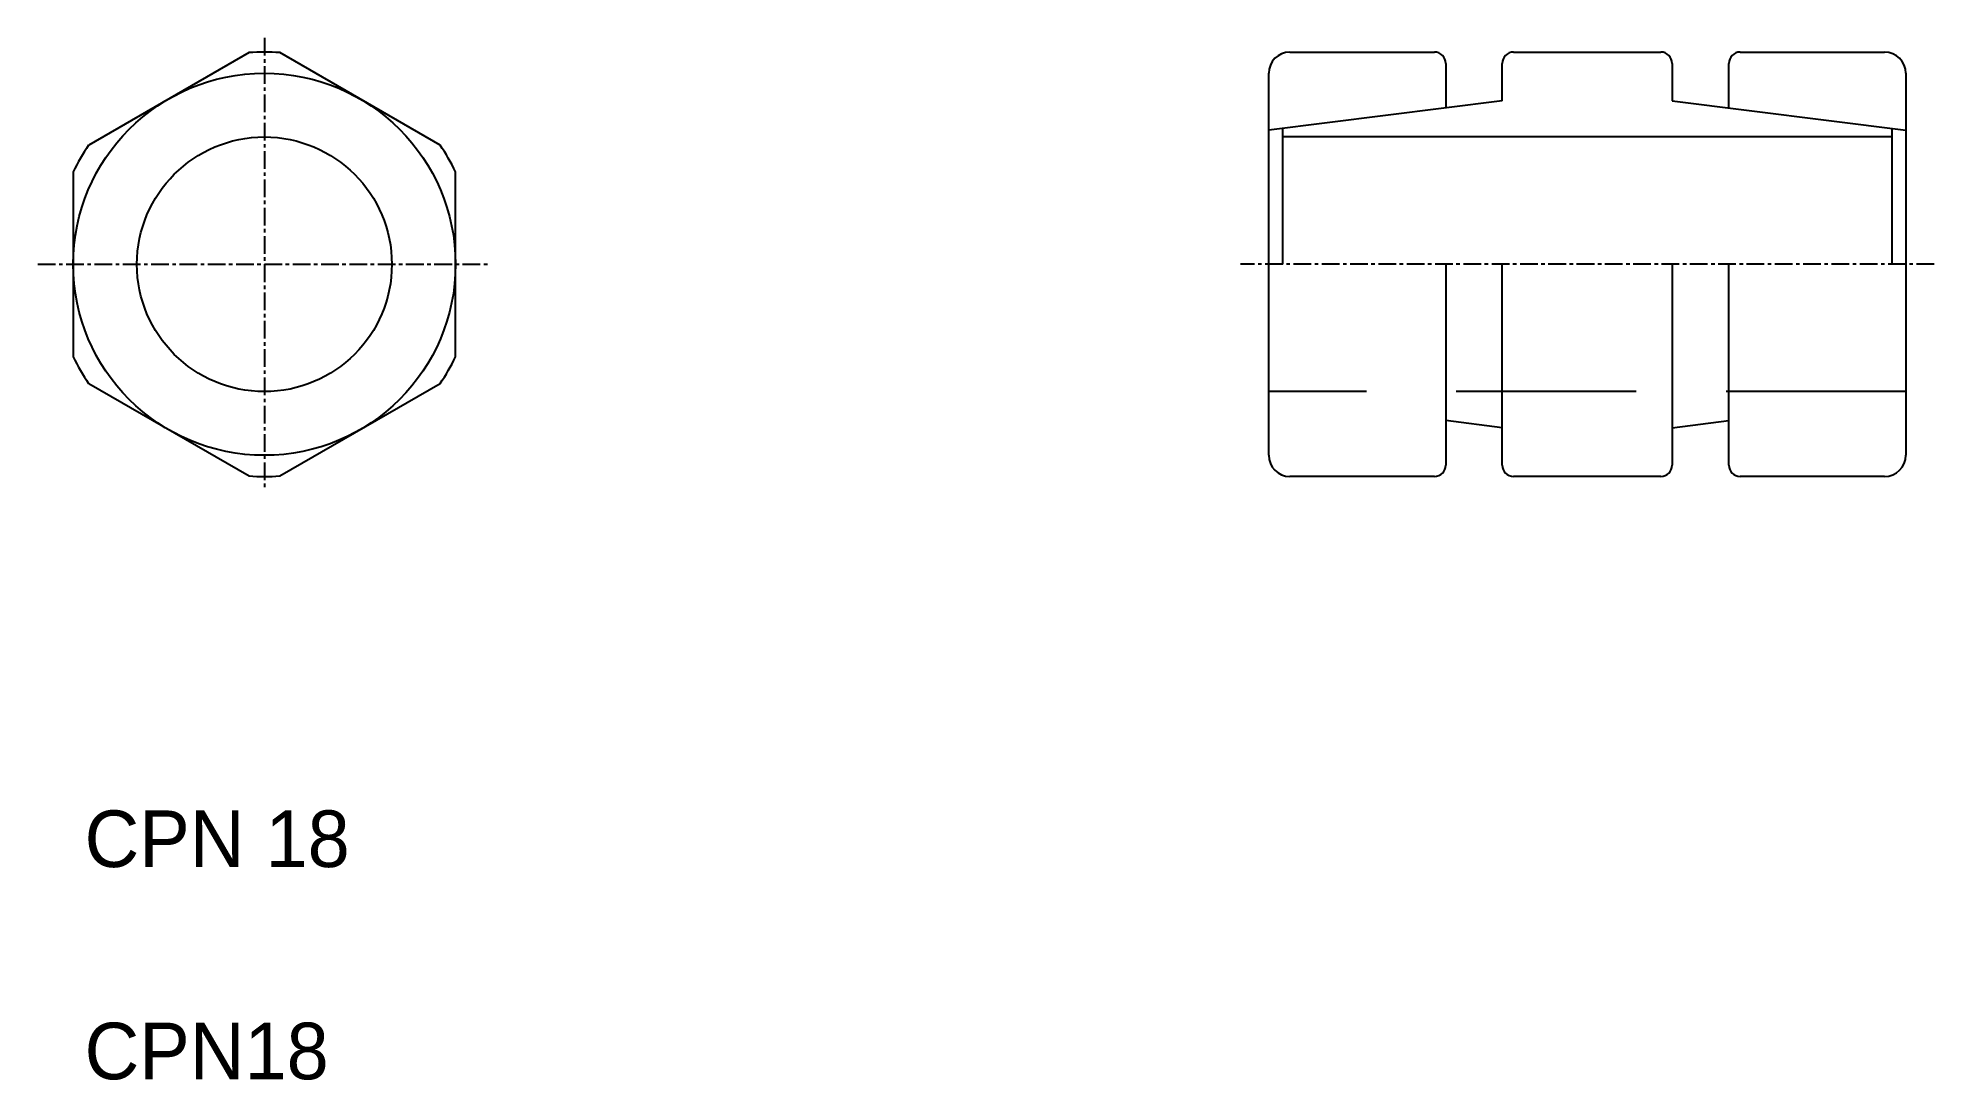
# Model space of a CAD drawing. Extents: x 150 to 284, y 144 to 218.
import ezdxf

# ---------------------------------------------------------------- set-up
doc = ezdxf.new("R2010")
doc.units = 0
doc.linetypes.add('CENTER', pattern=[2, 1.25, -0.25, 0.25, -0.25])
doc.linetypes.add('DASHED', pattern=[19.05, 12.7, -6.35])
doc.layers.get('0').update_dxf_attribs({"linetype": 'CONTINUOUS'})
doc.layers.add('CENTER', color=1, linetype='CENTER')

msp = doc.modelspace()

# ---------------------------------------------------------------- linework, layer by layer
for p, q in [((238.63, 217.15), (248.83, 217.15)), ((254.43, 217.15), (264.83, 217.15)), ((270.43, 217.15), (280.63, 217.15)), ((237.13, 188.65), (237.13, 215.65)), ((249.63, 216.35), (249.63, 213.2)), ((253.63, 213.7), (253.63, 216.35)), ((265.63, 216.35), (265.63, 213.7)), ((269.63, 213.2), (269.63, 216.35)), ((282.13, 215.65), (282.13, 188.65)), ((238.13, 202.15), (238.13, 211.77)), ((281.13, 211.77), (281.13, 202.15)), ((281.13, 211.15), (238.13, 211.15)), ((249.63, 202.15), (249.63, 187.95)), ((253.63, 187.95), (253.63, 202.15)), ((265.63, 202.15), (265.63, 187.95)), ((269.63, 187.95), (269.63, 202.15)), ((251.63, 190.85), (251.63, 190.85)), ((252.63, 190.73), (252.63, 190.73)), ((248.83, 187.15), (238.63, 187.15)), ((264.83, 187.15), (254.43, 187.15)), ((280.63, 187.15), (270.43, 187.15))]:
    msp.add_line(p, q)
at = {"linetype": 'CONTINUOUS'}
for p, q in [((253.63, 213.7), (237.13, 211.64)), ((265.63, 213.7), (282.13, 211.64)), ((253.63, 190.6), (249.63, 191.1)), ((265.63, 190.6), (269.63, 191.1))]:
    msp.add_line(p, q, dxfattribs=at)
at = {"color": 3, "linetype": 'DASHED'}
msp.add_line((282.13, 193.15), (237.13, 193.15), dxfattribs=at)
for points in [[(165.12, 217.11), (153.79, 210.58)], [(178.62, 210.58), (167.29, 217.11)], [(152.7, 208.69), (152.7, 195.61)], [(179.7, 195.61), (179.7, 208.69)], [(153.79, 193.73), (165.12, 187.19)], [(167.29, 187.19), (178.62, 193.73)]]:
    msp.add_lwpolyline(points)
at = {"linetype": 'CONTINUOUS'}
for radius in [13.5, 9]:
    msp.add_circle((166.2, 202.15), radius, dxfattribs=at)
for centre, radius, start, end in [((166.2, 202.15), 15, 85.8419, 94.1581), ((238.63, 215.65), 1.5, 90, 180), ((248.83, 216.35), 0.8, 0, 90), ((254.43, 216.35), 0.8, 90, 180), ((264.83, 216.35), 0.8, 0, 90), ((270.43, 216.35), 0.8, 90, 180), ((280.63, 215.65), 1.5, 0, 90), ((166.2, 202.15), 15, 145.8419, 154.1581), ((166.2, 202.15), 15, 25.8419, 34.1581), ((166.2, 202.15), 15, 205.8419, 214.1581), ((166.2, 202.15), 15, 325.8419, 334.1581), ((238.63, 188.65), 1.5, 180, 270), ((248.83, 187.95), 0.8, 270, 0), ((254.43, 187.95), 0.8, 180, 270), ((264.83, 187.95), 0.8, 270, 0), ((270.43, 187.95), 0.8, 180, 270), ((280.63, 188.65), 1.5, 270, 0), ((166.2, 202.15), 15, 265.8419, 274.1581)]:
    msp.add_arc(centre, radius, start, end)
at = {"layer": 'CENTER', "color": 1, "linetype": 'CENTER'}
for p, q in [((166.2, 218.15), (166.2, 186.15)), ((150.2, 202.15), (182.2, 202.15)), ((284.13, 202.15), (235.13, 202.15))]:
    msp.add_line(p, q, dxfattribs=at)

# ---------------------------------------------------------------- texts
for s, p in [('CPN 18', (153.5, 159.55)), ('CPN18', (153.5, 144.55))]:
    msp.add_text(s, height=4).set_placement(p)

doc.saveas('drawing.dxf')
